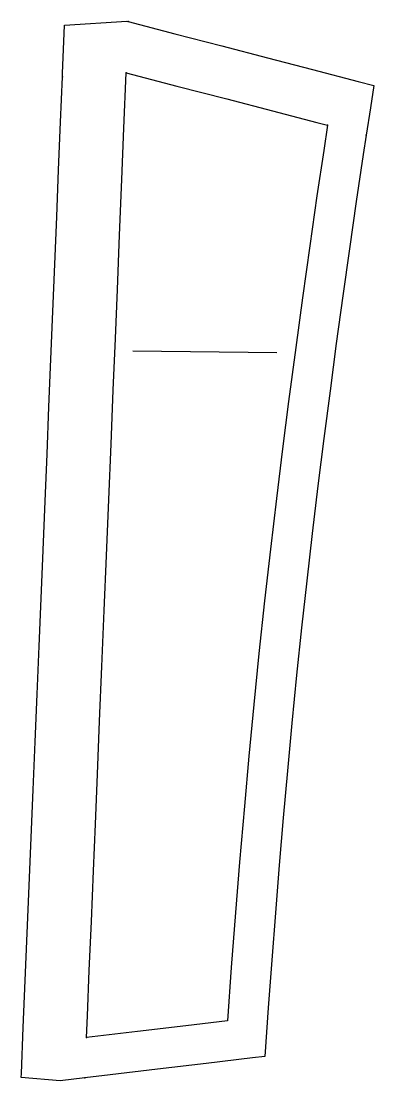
# Model space of a CAD drawing. Extents: x -2397 to -2285, y -1338 to -1000.
import ezdxf

# ---------------------------------------------------------------- set-up
doc = ezdxf.new("R2010")
doc.units = 0
for name, color, linetype in [('1', 1, 'Continuous'), ('14', 3, 'Continuous'), ('4', 2, 'Continuous'), ('7', 7, 'Continuous')]:
    doc.layers.add(name, color=color, linetype=linetype)

msp = doc.modelspace()

# ---------------------------------------------------------------- linework, layer by layer
at = {"layer": '1'}
msp.add_lwpolyline([(-2384.928284, -1338.139496), (-2397.433167, -1337.101898), (-2397.380071, -1335.836777), (-2396.760376, -1321.063661), (-2396.133257, -1306.100913), (-2395.501011, -1290.99748), (-2394.867599, -1275.841302), (-2394.222792, -1260.382314), (-2393.59174, -1245.226057), (-2392.951629, -1229.828227), (-2392.322684, -1214.671861), (-2391.686029, -1199.296745), (-2391.059909, -1184.140294), (-2390.421415, -1168.645303), (-2389.776951, -1152.966066), (-2389.16482, -1138.0384), (-2388.54357, -1122.855701), (-2387.924606, -1107.698965), (-2387.304106, -1092.478656), (-2386.687145, -1077.321815), (-2386.071316, -1062.164929), (-2385.462458, -1047.148329), (-2384.847818, -1031.964174), (-2384.26178, -1017.471161), (-2384.219258, -1016.419642), (-2383.594666, -1000.962372), (-2363.671265, -999.727936), (-2363.213196, -999.846954), (-2348.330715, -1003.713773), (-2333.280346, -1007.624211), (-2318.702406, -1011.411894), (-2304.262134, -1015.163794), (-2289.711009, -1018.944477), (-2284.708252, -1020.244293), (-2285.80308, -1027.430617), (-2287.128296, -1036.148834), (-2288.063192, -1042.298887), (-2290.318778, -1057.356691), (-2292.501896, -1072.411365), (-2294.62061, -1087.489145), (-2296.701078, -1102.68778), (-2298.71199, -1117.780257), (-2300.684877, -1133.045674), (-2302.573503, -1148.153949), (-2304.409202, -1163.374838), (-2306.160456, -1178.499657), (-2307.814783, -1193.478116), (-2309.401429, -1208.621161), (-2310.918196, -1223.947149), (-2312.335277, -1239.106912), (-2313.673378, -1254.144666), (-2314.963947, -1269.31579), (-2316.188928, -1284.492268), (-2317.343825, -1299.652949), (-2318.456172, -1314.838132), (-2319.579773, -1330.362854), (-2323.447493, -1330.823131), (-2338.313637, -1332.592262), (-2353.817337, -1334.437251), (-2368.938129, -1336.236653), (-2377.100067, -1337.207947)], close=True, dxfattribs=at)
at = {"layer": '14'}
msp.add_lwpolyline([(-2376.560516, -1324.354553), (-2376.269775, -1317.427564), (-2375.663646, -1302.961954), (-2375.004708, -1287.208151), (-2374.332965, -1271.120926), (-2373.711413, -1256.211247), (-2373.044737, -1240.191945), (-2372.343268, -1223.30418), (-2371.61734, -1205.789175), (-2370.877289, -1187.888138), (-2370.159938, -1170.486082), (-2369.42125, -1152.512824), (-2368.695849, -1134.815351), (-2367.991706, -1117.595897), (-2367.316791, -1101.056645), (-2366.679076, -1085.399822), (-2365.974148, -1068.061189), (-2365.25232, -1050.273023), (-2364.586803, -1033.841057), (-2363.874207, -1016.208496), (-2363.876038, -1016.208115), (-2363.874207, -1016.208496), (-2347.628081, -1020.429695), (-2331.68175, -1024.572906), (-2317.081922, -1028.366266), (-2302.949267, -1032.038243), (-2299.487457, -1032.937698), (-2299.487457, -1032.937698), (-2300.730763, -1041.050237), (-2302.884267, -1055.513068), (-2305.185242, -1071.42811), (-2307.516987, -1088.033928), (-2309.68776, -1103.954036), (-2311.96365, -1121.176694), (-2313.903767, -1136.350126), (-2315.852022, -1152.121434), (-2317.778932, -1168.351222), (-2319.655017, -1184.900112), (-2321.450792, -1201.628672), (-2323.095835, -1217.94563), (-2324.662706, -1234.460042), (-2326.095166, -1250.407485), (-2327.621836, -1268.336166), (-2328.921517, -1284.413716), (-2330.269807, -1301.995427), (-2331.490021, -1318.990631), (-2344.770863, -1320.571108), (-2360.293322, -1322.418347), (-2376.560516, -1324.354095)], close=True, dxfattribs=at)
at = {"layer": '4'}
for p in [(-2363.213196, -999.846954), (-2384.26178, -1017.471161), (-2363.874207, -1016.208496), (-2363.874207, -1016.208496), (-2299.487457, -1032.937698), (-2287.128296, -1036.148834), (-2376.560516, -1324.354095), (-2377.100067, -1337.207947)]:
    msp.add_point(p, dxfattribs=at)
at = {"layer": '7'}
msp.add_line((-2361.718445, -1105.006485), (-2315.664368, -1105.550156), dxfattribs=at)

doc.saveas('drawing.dxf')
